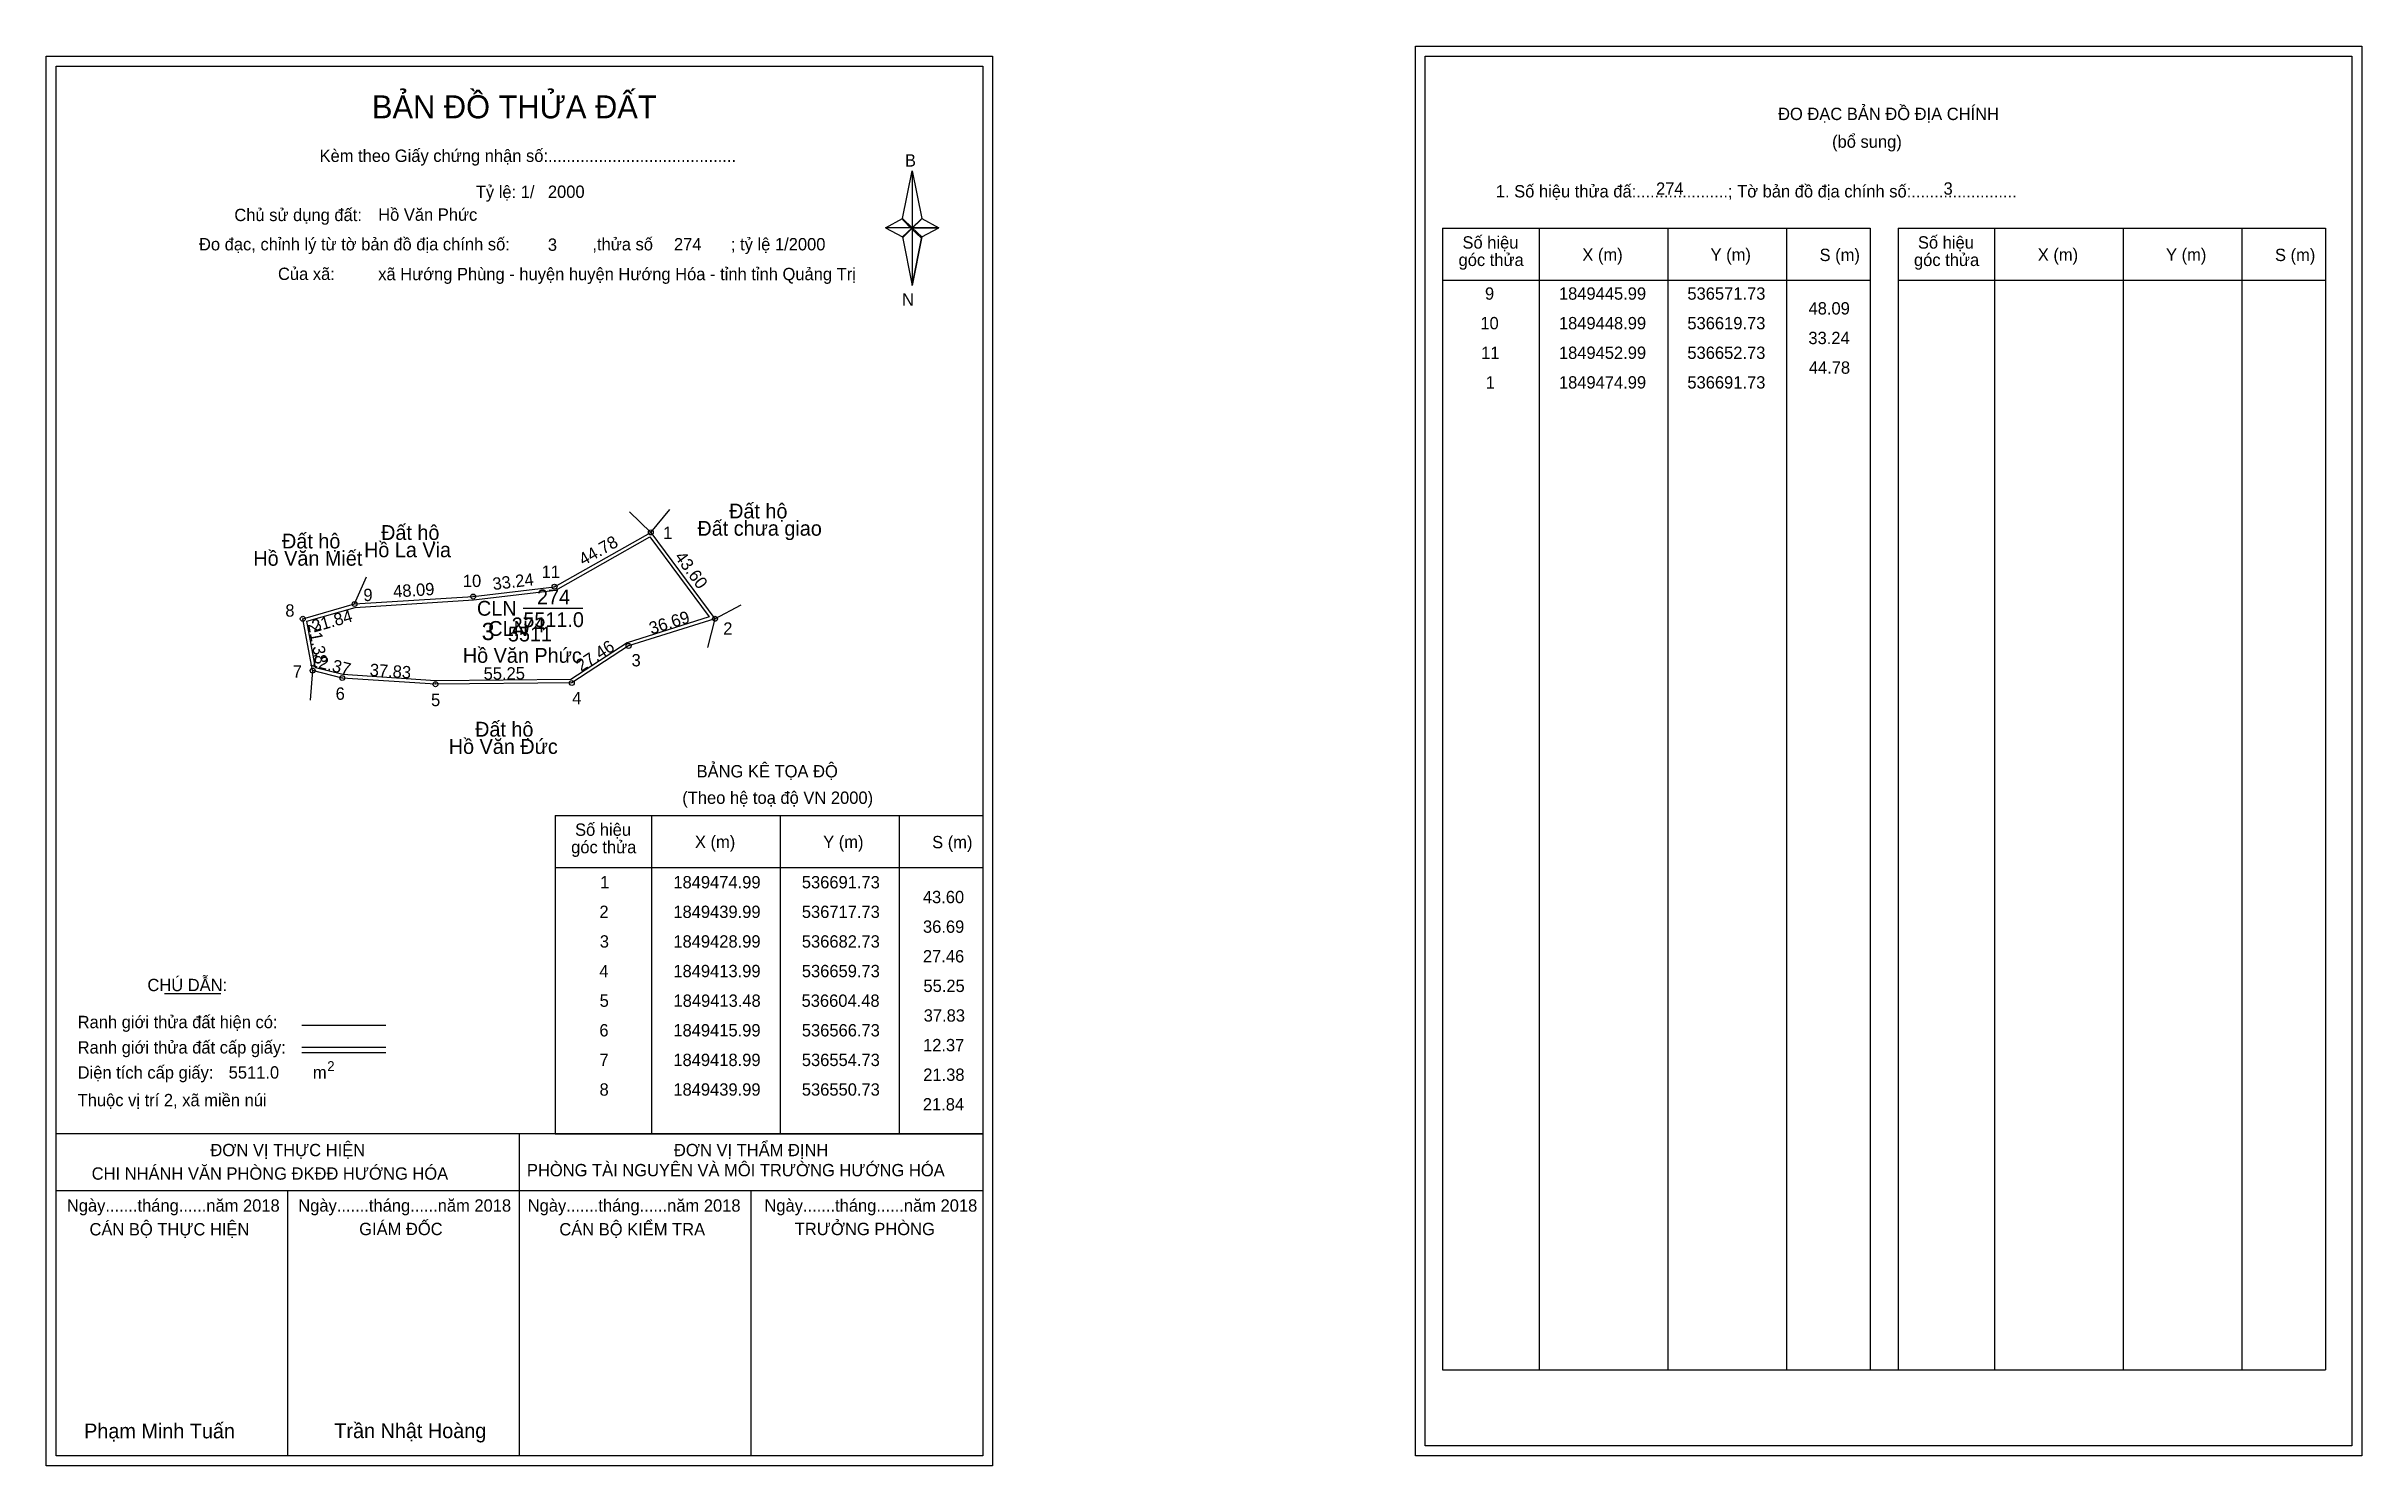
# Model space of a CAD drawing. Extents: x 536447 to 537385, y 1849097 to 1849672.
import ezdxf

# ---------------------------------------------------------------- set-up
doc = ezdxf.new("R2010")
doc.units = 0
for name, color, linetype in [('Level 1', 7, 'Continuous'), ('Level 10', 7, 'Continuous'), ('Level 11', 7, 'Continuous'), ('Level 13', 7, 'Continuous'), ('Level 2', 7, 'Continuous'), ('Level 27', 7, 'Continuous'), ('Level 3', 7, 'Continuous'), ('Level 36', 7, 'Continuous'), ('Level 4', 7, 'Continuous'), ('Level 49', 7, 'Continuous'), ('Level 5', 7, 'Continuous'), ('Level 53', 7, 'Continuous'), ('Level 55', 7, 'Continuous'), ('Level 6', 7, 'Continuous'), ('Level 63', 7, 'Continuous'), ('Level 7', 7, 'Continuous'), ('Level 9', 7, 'Continuous')]:
    doc.layers.add(name, color=color, linetype=linetype)

msp = doc.modelspace()

# ---------------------------------------------------------------- linework, layer by layer
at = {"layer": 'Level 1'}
for p, q in [((537005.47, 1849667.96), (537005.47, 1849667.96)), ((536450.82, 1849663.96), (536450.82, 1849663.96)), ((536793.67, 1849602.2), (536797.6, 1849621.48)), ((536797.6, 1849621.48), (536797.6, 1849598.43)), ((536797.6, 1849621.48), (536801.54, 1849602.2)), ((536786.78, 1849598.43), (536793.67, 1849602.2)), ((536793.67, 1849602.2), (536797.6, 1849598.43)), ((536797.31, 1849597.99), (536793.67, 1849601.76)), ((536801.24, 1849601.76), (536797.31, 1849597.99)), ((536797.31, 1849597.99), (536801.24, 1849601.76)), ((536801.54, 1849602.2), (536797.6, 1849598.43)), ((536797.6, 1849598.43), (536793.67, 1849594.75)), ((536797.31, 1849597.99), (536793.67, 1849594.31)), ((536793.67, 1849594.31), (536797.31, 1849597.99)), ((536793.67, 1849594.75), (536797.6, 1849575.03)), ((536801.24, 1849594.31), (536797.31, 1849597.99)), ((536797.6, 1849598.43), (536797.6, 1849575.03)), ((536797.6, 1849598.43), (536808.42, 1849598.43)), ((536797.6, 1849598.43), (536801.54, 1849594.75)), ((536801.54, 1849594.75), (536797.6, 1849575.03)), ((536801.54, 1849594.75), (536808.42, 1849598.43)), ((537012.53, 1849598.25), (537185.74, 1849598.25)), ((537051.71, 1849135.72), (537051.71, 1849598.25)), ((537103.86, 1849135.72), (537103.86, 1849598.25)), ((537151.8, 1849598.25), (537151.8, 1849135.72)), ((537185.74, 1849598.25), (537185.74, 1849135.72)), ((537197.05, 1849598.25), (537370.25, 1849598.25)), ((537236.23, 1849135.72), (537236.23, 1849598.25)), ((537288.37, 1849135.72), (537288.37, 1849598.25)), ((537336.32, 1849598.25), (537336.32, 1849135.72)), ((537370.25, 1849598.25), (537370.25, 1849135.72)), ((537012.53, 1849577.2), (537185.74, 1849577.2)), ((537197.05, 1849577.2), (537370.25, 1849577.2)), ((536653.01, 1849360.31), (536826.21, 1849360.31)), ((536692.19, 1849231.26), (536692.19, 1849360.31)), ((536744.33, 1849231.26), (536744.33, 1849360.31)), ((536792.28, 1849360.31), (536792.28, 1849231.26)), ((536653.01, 1849339.25), (536826.21, 1849339.25)), ((536494.66, 1849288.09), (536517.46, 1849288.09)), ((536550.39, 1849275.28), (536584.41, 1849275.28)), ((536550.39, 1849266.39), (536584.41, 1849266.39)), ((536550.39, 1849264.2), (536584.41, 1849264.2)), ((536664.48, 1849231.26), (536450.82, 1849231.26)), ((536826.21, 1849231.26), (536616.53, 1849231.26)), ((536638.52, 1849100.81), (536638.52, 1849231.26)), ((536653.01, 1849231.25), (536826.21, 1849231.25)), ((536826.22, 1849208.16), (536450.82, 1849208.16)), ((536544.67, 1849100.81), (536544.67, 1849208.16)), ((536732.37, 1849100.81), (536732.37, 1849208.16)), ((537012.53, 1849135.72), (537370.25, 1849135.72)), ((537380.87, 1849104.81), (537380.87, 1849104.81)), ((536826.21, 1849100.81), (536826.21, 1849100.81))]:
    msp.add_line(p, q, dxfattribs=at)
for points in [[(536793.67, 1849602.2), (536797.6, 1849621.48), (536797.6, 1849598.43)], [(536797.6, 1849598.43), (536801.54, 1849602.2), (536808.42, 1849598.43)], [(536786.78, 1849598.43), (536793.67, 1849594.75), (536797.6, 1849598.43)], [(536797.6, 1849598.43), (536797.6, 1849575.03), (536801.54, 1849594.75)]]:
    msp.add_lwpolyline(points, close=True, dxfattribs=at)
at = {"layer": 'Level 10'}
for points in [[(536691.73, 1849474.99), (536717.73, 1849439.99), (536682.73, 1849428.99), (536659.73, 1849413.99), (536604.48, 1849413.48), (536566.73, 1849415.99), (536554.73, 1849418.99), (536550.73, 1849439.99), (536571.73, 1849445.99), (536619.73, 1849448.99), (536652.73, 1849452.99)], [(536691.34, 1849473.16), (536715.43, 1849440.74), (536682.13, 1849430.27), (536659.31, 1849415.39), (536604.52, 1849414.88), (536566.95, 1849417.38), (536555.94, 1849420.13), (536552.34, 1849439), (536571.97, 1849444.6), (536619.86, 1849447.6), (536653.18, 1849451.63)]]:
    msp.add_lwpolyline(points, close=True, dxfattribs=at)
at = {"layer": 'Level 11'}
for centre in [(536691.73, 1849474.99), (536691.73, 1849474.99), (536652.73, 1849452.99), (536571.73, 1849445.99), (536619.73, 1849448.99), (536550.73, 1849439.99), (536717.73, 1849439.99), (536682.73, 1849428.99), (536554.73, 1849418.99), (536566.73, 1849415.99), (536604.48, 1849413.48), (536659.73, 1849413.99)]:
    msp.add_circle(centre, 1, dxfattribs=at)
at = {"layer": 'Level 27'}
for p, q in [((536691.73, 1849474.99), (536683.04, 1849483.27)), ((536691.73, 1849474.99), (536699.37, 1849484.25)), ((536571.73, 1849445.99), (536576.53, 1849456.99)), ((536717.73, 1849439.99), (536728.3, 1849445.67)), ((536717.73, 1849439.99), (536714.73, 1849428.37)), ((536554.73, 1849418.99), (536553.77, 1849407.03))]:
    msp.add_line(p, q, dxfattribs=at)
at = {"layer": 'Level 3'}
for p, q in [((537012.53, 1849598.25), (537012.53, 1849135.72)), ((537197.05, 1849598.25), (537197.05, 1849135.72)), ((536653.01, 1849360.31), (536653.01, 1849231.26))]:
    msp.add_line(p, q, dxfattribs=at)
at = {"layer": 'Level 63'}
for points in [[(536446.82, 1849667.96), (536830.22, 1849667.96), (536830.22, 1849096.81), (536446.82, 1849096.81)], [(537001.47, 1849671.96), (537384.87, 1849671.96), (537384.87, 1849100.81), (537001.47, 1849100.81)], [(537005.47, 1849667.96), (537380.87, 1849667.96), (537380.87, 1849104.81), (537005.47, 1849104.81)], [(536450.82, 1849663.96), (536826.22, 1849663.96), (536826.22, 1849100.81), (536450.82, 1849100.81)]]:
    msp.add_lwpolyline(points, close=True, dxfattribs=at)
at = {"layer": 'Level 9'}
msp.add_line((536640.08, 1849444.24), (536664.16, 1849444.24), dxfattribs=at)

# ---------------------------------------------------------------- texts
at = {"layer": 'Level 1'}
for s, height, p in [('BẢN ĐỒ THỬA ĐẤT', 9.3313, (536578.75, 1849642.77)), ('ĐO ĐẠC BẢN ĐỒ ĐỊA CHÍNH', 5, (537148.42, 1849642.08)), ('Kèm theo Giấy chứng nhận số:.........................................', 5, (536557.52, 1849625.11)), ('(bổ sung)', 5, (537170.3, 1849630.84)), ('B', 5, (536794.69, 1849623.23)), ('1. Số hiệu thửa đấ:....................; Tờ bản đồ địa chính số:.......................', 5, (537034.08, 1849610.72)), ('Chủ sử dụng đất:', 5, (536523, 1849601.13)), ('Đo đạc, chỉnh lý từ tờ bản đồ địa chính số:                  ,thửa số                 ; tỷ lệ 1/2000', 5, (536508.68, 1849589.27)), ('Số hiệu', 5, (537020.56, 1849589.99)), ('Số hiệu', 5, (537205.08, 1849589.99)), ('góc thửa', 5, (537018.98, 1849582.93)), ('X (m)', 5, (537069.13, 1849585.04)), ('Y (m)', 5, (537121.08, 1849585.04)), ('S (m)', 5, (537165.24, 1849584.94)), ('góc thửa', 5, (537203.49, 1849582.93)), ('X (m)', 5, (537253.64, 1849585.04)), ('Y (m)', 5, (537305.6, 1849585.04)), ('S (m)', 5, (537349.75, 1849584.94)), ('Của xã:', 5, (536540.68, 1849577.27)), ('N', 5, (536793.49, 1849566.89)), ('BẢNG KÊ TỌA ĐỘ', 5, (536710.28, 1849375.71)), ('(Theo hệ toạ độ VN 2000)', 5, (536704.47, 1849364.99)), ('góc thửa', 5, (536659.46, 1849344.98)), ('Số hiệu', 5, (536661.04, 1849352.04)), ('X (m)', 5, (536709.6, 1849347.09)), ('Y (m)', 5, (536761.56, 1849347.09)), ('S (m)', 5, (536805.71, 1849346.99)), ('CHÚ DẪN:', 5, (536487.78, 1849289.1)), ('Ranh giới thửa đất hiện có:', 5, (536459.52, 1849274.1)), ('Ranh giới thửa đất cấp giấy:', 5, (536459.52, 1849263.82)), ('Diện tích cấp giấy:', 5, (536459.52, 1849253.66)), ('m', 5, (536554.83, 1849253.7)), ('2', 4, (536560.62, 1849256.72)), ('Thuộc vị trí 2, xã miền núi', 5, (536459.52, 1849242.46)), ('ĐƠN VỊ THỰC HIỆN', 5, (536513.29, 1849222.22)), ('ĐƠN VỊ THẨM ĐỊNH', 5, (536701.09, 1849222.22)), ('CHI NHÁNH VĂN PHÒNG ĐKĐĐ HƯỚNG HÓA', 5, (536465.2, 1849212.7)), ('PHÒNG TÀI NGUYÊN VÀ MÔI TRƯỜNG HƯỚNG HÓA', 5, (536641.54, 1849214.08)), ('Ngày.......tháng......năm 2018', 5, (536455.15, 1849199.75)), ('Ngày.......tháng......năm 2018', 5, (536548.9, 1849199.75)), ('Ngày.......tháng......năm 2018', 5, (536641.85, 1849199.75)), ('Ngày.......tháng......năm 2018', 5, (536737.76, 1849199.75)), ('CÁN BỘ THỰC HIỆN', 5, (536464.32, 1849190.12)), ('GIÁM ĐỐC', 5, (536573.58, 1849190.24)), ('CÁN BỘ KIỂM TRA', 5, (536654.66, 1849190.12)), ('TRƯỞNG PHÒNG', 5, (536750.04, 1849190.24)), ('Phạm Minh Tuấn', 6, (536462.14, 1849107.89)), ('Trần Nhật Hoàng', 6, (536563.52, 1849107.99))]:
    msp.add_text(s, height=height, dxfattribs=at).set_placement(p)
at = {"layer": 'Level 11'}
msp.add_text('Tỷ lệ: 1/', height=5, dxfattribs=at).set_placement((536620.83, 1849610.49))
at = {"layer": 'Level 13'}
for s, p in [('274', (536645.62, 1849445.84)), ('CLN', (536621.29, 1849441.24)), ('5511.0', (536640.09, 1849436.64))]:
    msp.add_text(s, height=6, dxfattribs=at).set_placement(p)
at = {"layer": 'Level 2'}
msp.add_text('Hồ Văn Phức', height=6, dxfattribs=at).set_placement((536615.57, 1849422.15))
at = {"layer": 'Level 3'}
msp.add_text('CLN', height=6, dxfattribs=at).set_placement((536625.87, 1849433.07))
at = {"layer": 'Level 36'}
for s, p in [('Đất chưa giao', (536710.59, 1849473.65)), ('Đất hộ', (536723.45, 1849480.65)), ('Đất hộ', (536542.31, 1849468.49)), ('Hồ La Via', (536575.54, 1849464.94)), ('Đất hộ', (536582.45, 1849471.94)), ('Hồ Văn Miết', (536530.7, 1849461.49)), ('Đất hộ', (536620.53, 1849392.24)), ('Hồ Văn Đức', (536609.87, 1849385.24))]:
    msp.add_text(s, height=6, dxfattribs=at).set_placement(p)
at = {"layer": 'Level 4'}
msp.add_text('274', height=6, dxfattribs=at).set_placement((536635.36, 1849434.51))
at = {"layer": 'Level 49'}
for s, rotation, p in [('44.78', 29.42746, (536664.39, 1849461.4)), ('43.60', 306.60707, (536701.14, 1849465.01)), ('48.09', 3.57633, (536587.49, 1849448.58)), ('33.24', 6.91123, (536627.91, 1849451.59)), ('21.84', 15.9454, (536555.18, 1849434.4)), ('36.69', 17.44719, (536691.97, 1849433.57)), ('21.38', 280.7843, (536552.79, 1849437.75)), ('12.37', 345.96376, (536553.22, 1849421.02)), ('27.46', 33.11134, (536663.51, 1849418.37)), ('37.83', 356.196, (536577.73, 1849416.86)), ('55.25', 0.52887, (536624.02, 1849415.26))]:
    msp.add_text(s, height=5, rotation=rotation, dxfattribs=at).set_placement(p)
at = {"layer": 'Level 5'}
msp.add_text('5511', height=6, dxfattribs=at).set_placement((536633.84, 1849430.81))
at = {"layer": 'Level 53'}
for s, p in [('9', (537029.68, 1849569.28)), ('1849445.99', (537059.64, 1849569.28)), ('536571.73', (537111.68, 1849569.28)), ('48.09', (537160.77, 1849563.28)), ('10', (537027.81, 1849557.28)), ('1849448.99', (537059.64, 1849557.28)), ('536619.73', (537111.68, 1849557.28)), ('33.24', (537160.71, 1849551.28)), ('11', (537028.13, 1849545.28)), ('1849452.99', (537059.64, 1849545.28)), ('536652.73', (537111.68, 1849545.28)), ('1', (537029.98, 1849533.28)), ('1849474.99', (537059.64, 1849533.28)), ('536691.73', (537111.68, 1849533.28)), ('44.78', (537160.87, 1849539.28)), ('1', (536671.21, 1849330.75)), ('1849474.99', (536700.87, 1849330.75)), ('536691.73', (536752.91, 1849330.75)), ('43.60', (536801.94, 1849324.75)), ('2', (536670.91, 1849318.75)), ('1849439.99', (536700.87, 1849318.75)), ('536717.73', (536752.91, 1849318.75)), ('3', (536671.06, 1849306.75)), ('1849428.99', (536700.87, 1849306.75)), ('536682.73', (536752.91, 1849306.75)), ('36.69', (536801.99, 1849312.75)), ('27.46', (536801.96, 1849300.75)), ('4', (536670.88, 1849294.75)), ('1849413.99', (536700.87, 1849294.75)), ('536659.73', (536752.91, 1849294.75)), ('55.25', (536802.17, 1849288.75)), ('5', (536671, 1849282.75)), ('1849413.48', (536700.93, 1849282.75)), ('536604.48', (536752.81, 1849282.75)), ('6', (536670.89, 1849270.75)), ('1849415.99', (536700.87, 1849270.75)), ('536566.73', (536752.91, 1849270.75)), ('37.83', (536802.29, 1849276.75)), ('1849418.99', (536700.87, 1849258.75)), ('536554.73', (536752.91, 1849258.75)), ('12.37', (536802.01, 1849264.75)), ('7', (536670.92, 1849258.75)), ('21.38', (536802.1, 1849252.75)), ('8', (536670.96, 1849246.75)), ('1849439.99', (536700.87, 1849246.75)), ('536550.73', (536752.91, 1849246.75)), ('21.84', (536801.93, 1849240.75))]:
    msp.add_text(s, height=5, dxfattribs=at).set_placement(p)
at = {"layer": 'Level 55'}
for s, height, p in [('1', 0.8, (536691.51, 1849474.99)), ('0', 0.22, (536691.65, 1849474.77)), ('0', 0.22, (536691.65, 1849474.77)), ('0', 0.22, (536691.65, 1849474.77)), ('11', 0.8, (536652.21, 1849452.99)), ('0', 0.22, (536652.65, 1849452.77)), ('0', 0.22, (536652.65, 1849452.77)), ('9', 0.8, (536571.46, 1849445.99)), ('273', 0.22, (536571.5, 1849445.77)), ('273', 0.22, (536571.5, 1849445.77)), ('0', 0.22, (536571.65, 1849445.77)), ('0', 0.22, (536571.65, 1849445.77)), ('10', 0.8, (536619.16, 1849448.99)), ('0', 0.22, (536619.65, 1849448.77)), ('0', 0.22, (536619.65, 1849448.77)), ('8', 0.8, (536550.47, 1849439.99)), ('273', 0.22, (536550.5, 1849439.77)), ('273', 0.22, (536550.5, 1849439.77)), ('2', 0.8, (536717.46, 1849439.99)), ('275', 0.22, (536717.5, 1849439.77)), ('0', 0.22, (536717.65, 1849439.77)), ('275', 0.22, (536682.5, 1849428.77)), ('3', 0.8, (536682.48, 1849428.99)), ('273', 0.22, (536554.5, 1849418.77)), ('275', 0.22, (536554.5, 1849418.77)), ('273', 0.22, (536554.5, 1849418.77)), ('7', 0.8, (536554.46, 1849418.99)), ('6', 0.8, (536566.46, 1849415.99)), ('275', 0.22, (536566.5, 1849415.77)), ('5', 0.8, (536604.22, 1849413.48)), ('4', 0.8, (536659.45, 1849413.99)), ('275', 0.22, (536659.5, 1849413.77)), ('275', 0.22, (536604.25, 1849413.26))]:
    msp.add_text(s, height=height, dxfattribs=at).set_placement(p)
at = {"layer": 'Level 6'}
for s, p in [('2000', (536650.03, 1849610.53)), ('274', (537098.98, 1849611.8)), ('3', (537215.47, 1849611.84)), ('Hồ Văn Phức', (536581.27, 1849601.26)), ('3', (536650.02, 1849589.09)), ('274', (536701.1, 1849589.25)), ('xã Hướng Phùng - huyện huyện Hướng Hóa - tỉnh tỉnh Quảng Trị', (536581.29, 1849577.18)), ('5511.0', (536520.7, 1849253.67))]:
    msp.add_text(s, height=5, dxfattribs=at).set_placement(p)
at = {"layer": 'Level 7'}
msp.add_text('3', height=7, dxfattribs=at).set_placement((536623.21, 1849431.35))
at = {"layer": 'Level 9'}
for s, p in [('1', (536696.73, 1849472.33)), ('11', (536647.49, 1849456.57)), ('9', (536575.28, 1849447.16)), ('10', (536615.58, 1849452.86)), ('8', (536543.65, 1849440.85)), ('2', (536721.07, 1849433.54)), ('3', (536683.92, 1849420.7)), ('7', (536546.66, 1849416.14)), ('6', (536564.03, 1849407.17)), ('5', (536602.69, 1849404.58)), ('4', (536659.86, 1849405.36))]:
    msp.add_text(s, height=5, dxfattribs=at).set_placement(p)

doc.saveas('drawing.dxf')
